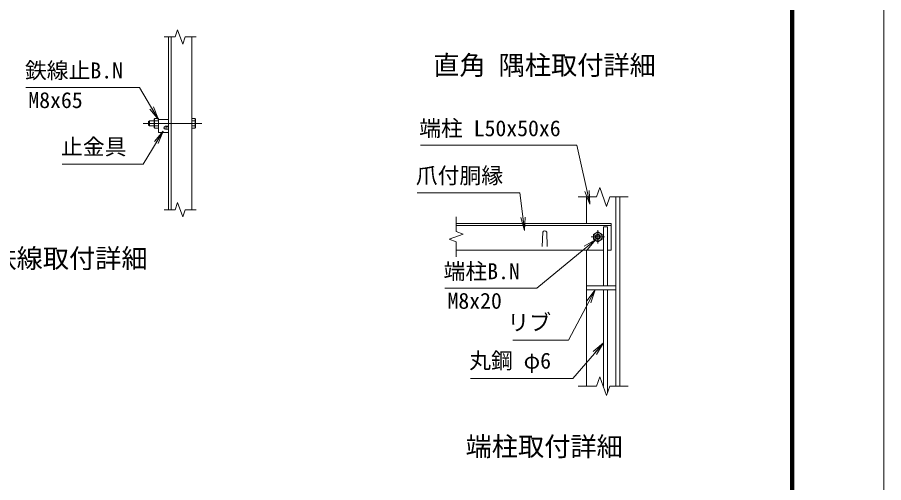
# Model space of a CAD drawing. Units: millimetres, scale not verified. Extents: x -4200 to 4200, y -2970 to 2970.
# Drawn here: x 1593 to 4200, y -1569 to -167 of the extents above; entities that cross this region are included whole.
import ezdxf
from ezdxf.enums import TextEntityAlignment as Align

# ---------------------------------------------------------------- set-up
doc = ezdxf.new("R2010")
doc.units = ezdxf.units.MM
doc.header["$LTSCALE"] = 20
doc.linetypes.add('USER1', pattern=[50.8, 31.75, -6.35, 6.35, -6.35])
for name, color, linetype, lineweight in [('0-0_D-STR1', 1, 'Continuous', 18), ('0-1_D-BMK', 2, 'USER1', 13), ('0-2_D-STR-DIM', 7, 'Continuous', 9), ('0-3_D-STR3', 3, 'Continuous', 13), ('0-7_D-STR-TXT', 7, 'Continuous', 9), ('0-8_0', 7, 'Continuous', 9), ('0-B_D-TTL', 7, 'Continuous', 9)]:
    doc.layers.add(name, color=color, linetype=linetype, lineweight=lineweight)
doc.layers.add('0-9_D-TTL-TXT', color=7, linetype='Continuous')
doc.styles.add('ＭＳ ゴシック', font='')
doc.styles.get('ＭＳ ゴシック').set_extended_font_data('MS Gothic')

# ---------------------------------------------------------------- blocks, each defined once
blk = doc.blocks.new('_Open')
at = {"layer": '0-8_0'}
blk.add_line((-20, 3.33), (0, 0), dxfattribs=at)
blk.add_lwpolyline([(-20, -3.33), (0, 0), (-20, 0)], dxfattribs=at)

msp = doc.modelspace()

# ---------------------------------------------------------------- linework, layer by layer
at = {"layer": '0-0_D-STR1'}
for p, q in [((2048.25, -746.38), (2048.25, -226.38)), ((2056.25, -746.38), (2056.25, -226.38)), ((2118.25, -746.38), (2118.25, -226.38)), ((3306, -788.2), (3306, -708.2)), ((3394, -708.2), (3394, -1278.2)), ((3406, -708.2), (3406, -1278.2)), ((3380, -788.2), (2914, -788.2)), ((3380, -794.2), (2914, -794.2)), ((3380, -868.2), (3380, -788.2)), ((3174, -814.45), (3172.5, -857.45)), ((3186, -814.45), (3187.5, -857.45)), ((3357.27, -868.2), (2914, -868.2)), ((3306, -1278.2), (3306, -868.2)), ((3380, -868.2), (3369.27, -868.2)), ((3306, -976.2), (3394, -976.2)), ((3306, -988.2), (3394, -988.2))]:
    msp.add_line(p, q, dxfattribs=at)
msp.add_arc((3180, -816.95), 6.5, 22.61986, 157.38014, dxfattribs=at)
at = {"layer": '0-1_D-BMK'}
for p, q in [((1972.25, -486.38), (2148.25, -486.38)), ((3360, -828.2), (3320, -828.2)), ((3340, -848.2), (3340, -808.2))]:
    msp.add_line(p, q, dxfattribs=at)
at = {"layer": '0-2_D-STR-DIM'}
for p, q in [((2034.75, -226.38), (2067.85, -226.38)), ((2098.64, -226.38), (2131.75, -226.38)), ((3335.48, -708.2), (3281, -708.2)), ((3431, -708.2), (3376.52, -708.2)), ((2034.75, -746.38), (2067.85, -746.38)), ((2098.64, -746.38), (2131.75, -746.38)), ((2914, -767.94), (2914, -812.54)), ((2935.14, -820.24), (2892.86, -835.63)), ((2914, -812.54), (2935.14, -820.24)), ((2892.86, -835.63), (2914, -843.33)), ((2914, -843.33), (2914, -887.94)), ((3345.74, -1250.01), (3335.48, -1278.2)), ((3366.26, -1306.39), (3345.74, -1250.01)), ((3335.48, -1278.2), (3281, -1278.2)), ((3376.52, -1278.2), (3366.26, -1306.39)), ((3431, -1278.2), (3376.52, -1278.2))]:
    msp.add_line(p, q, dxfattribs=at)
for points in [[(2098.64, -226.38), (2090.94, -247.52), (2075.55, -205.23), (2067.85, -226.38)], [(3376.52, -708.2), (3366.26, -736.39), (3345.74, -680.01), (3335.48, -708.2)], [(2098.64, -746.38), (2090.94, -767.52), (2075.55, -725.23), (2067.85, -746.38)]]:
    msp.add_lwpolyline(points, dxfattribs=at)
at = {"layer": '0-3_D-STR3'}
for p, q in [((1990.65, -478.38), (1988.25, -480.78)), ((1988.25, -480.78), (1988.25, -491.98)), ((2005.25, -478.38), (1990.65, -478.38)), ((2005.25, -494.38), (1990.65, -494.38)), ((2005.25, -498.88), (2005.25, -473.88)), ((2018.25, -478.87), (2006.7, -478.87)), ((2018.25, -493.88), (2006.7, -493.88)), ((2018.25, -501.39), (2018.25, -471.37)), ((2018.25, -474.38), (2018.25, -514.38)), ((2018.25, -474.38), (2048.25, -474.38)), ((2118.25, -471.37), (2118.25, -501.39)), ((2118.25, -471.37), (2127.45, -471.37)), ((2118.25, -478.87), (2127.45, -478.87)), ((2118.25, -493.88), (2127.45, -493.88)), ((2128.85, -473.78), (2127.45, -471.37)), ((2128.85, -473.78), (2128.85, -498.98)), ((2018.25, -514.38), (2048.25, -514.38)), ((2038.75, -495.38), (2048.25, -495.38)), ((2038.75, -504.38), (2048.25, -504.38)), ((2048.25, -504.38), (2048.25, -514.38)), ((2118.25, -501.39), (2127.45, -501.39)), ((2128.85, -498.98), (2127.45, -501.39)), ((3369.27, -798.2), (3369.27, -976.2)), ((3340, -813.19), (3327, -820.69)), ((3327, -820.69), (3327, -835.7)), ((3353, -820.69), (3340, -813.19)), ((3353, -835.7), (3353, -820.69)), ((3327, -835.7), (3340, -843.21)), ((3340, -843.21), (3353, -835.7)), ((3357.27, -988.2), (3357.27, -1278.2)), ((3369.27, -988.2), (3369.27, -1298.13))]:
    msp.add_line(p, q, dxfattribs=at)
for points in [[(1990.65, -478.38), (1990.65, -494.38), (1988.25, -491.98)], [(2018.25, -471.37), (2006.7, -471.37), (2005.25, -473.88)], [(2018.25, -501.39), (2006.7, -501.39), (2005.25, -498.88)], [(3369.27, -798.2), (3357.27, -798.2), (3357.27, -976.2)]]:
    msp.add_lwpolyline(points, dxfattribs=at)
for centre, radius in [((2044.25, -500.38), 4), ((3340, -828.2), 12.5), ((3340, -828.2), 8), ((3340, -828.2), 5.6)]:
    msp.add_circle(centre, radius, dxfattribs=at)
for centre, radius, start, end in [((2030.37, -486.38), 24.84, 162.4121, 197.5879), ((2012.18, -475.12), 6.64, 145.61586, 214.38414), ((2012.18, -497.64), 6.64, 145.61584, 214.38415), ((2121.97, -475.12), 6.64, 325.61585, 34.38415), ((2121.97, -497.64), 6.64, 325.61585, 34.38415), ((2103.78, -486.38), 24.84, 342.4121, 17.5879), ((2038.75, -499.88), 4.5, 90, 270)]:
    msp.add_arc(centre, radius, start, end, dxfattribs=at)
at = {"layer": '0-7_D-STR-TXT'}
for points in [[(1618.4, -378.45), (1961.2, -378.45), (2016.82, -473.35)], [(1728.1, -609.69), (1971.92, -609.69), (2030.8, -511.49)], [(2806.24, -552.25), (3277.22, -552.25), (3315.78, -727.39)], [(2796.47, -695.98), (3105.51, -695.98), (3118.95, -807.03)], [(2879.6, -982.88), (3155.91, -982.88), (3332.8, -837.64)], [(3084.15, -1138.87), (3251.82, -1138.87), (3330.8, -989.96)], [(2957.12, -1254.39), (3265.15, -1254.39), (3355.96, -1149.14)]]:
    msp.add_lwpolyline(points, dxfattribs=at)
at = {"layer": '0-B_D-TTL', "color": 2, "lineweight": 18}
msp.add_lwpolyline([(-4200, 2970), (4200, 2970), (4200, -2970), (-4200, -2970)], close=True, dxfattribs=at)
at = {"layer": '0-B_D-TTL'}
for points in [[(-3930, 2750), (3930, 2750), (3930, -2750), (-3930, -2750)], [(-3927.5, 2747.5), (3927.5, 2747.5), (3927.5, -2747.5), (-3927.5, -2747.5)], [(-3925, 2745), (3925, 2745), (3925, -2745), (-3925, -2745)], [(-3922.5, 2742.5), (3922.5, 2742.5), (3922.5, -2742.5), (-3922.5, -2742.5)], [(-3920, 2740), (3920, 2740), (3920, -2740), (-3920, -2740)]]:
    msp.add_lwpolyline(points, close=True, dxfattribs=at)

# ---------------------------------------------------------------- block references
at = {"layer": '0-7_D-STR-TXT', "xscale": 2, "yscale": 2}
for p, rotation in [((2017.83, -475.07), 300.37182), ((2031.82, -509.78), 59.05204), ((3316.21, -729.35), 282.41679), ((3119.19, -809.02), 276.90146), ((3334.34, -836.37), 39.38905), ((3331.73, -988.2), 62.05959), ((3357.27, -1147.62), 49.21067)]:
    msp.add_blockref('_Open', p, dxfattribs=dict(at, rotation=rotation))

# ---------------------------------------------------------------- texts
at = {"layer": '0-7_D-STR-TXT', "style": 'ＭＳ ゴシック'}
for s, p in [('鉄線止B.N', (1616.11, -365.61)), ('M8x65', (1626.3, -454.85)), ('端柱 L50x50x6', (2802.43, -539.66)), ('止金具', (1724.8, -595.45)), ('爪付胴縁', (2792.41, -682)), ('端柱B.N', (2875.79, -970.29)), ('M8x20', (2887.51, -1059.29)), ('リブ', (3067.9, -1124.5)), ('丸鋼 φ6', (2952.8, -1239.52))]:
    msp.add_text(s, height=48.09, dxfattribs=at).set_placement(p, align=Align.BOTTOM_LEFT)
at = {"layer": '0-9_D-TTL-TXT', "style": 'ＭＳ ゴシック'}
for s, p in [('直角 隅柱取付詳細', (2844.65, -357.53)), ('中間鉄線取付詳細', (1354.71, -939.29)), ('端柱取付詳細', (2942.11, -1505.78))]:
    msp.add_text(s, height=57.77, dxfattribs=at).set_placement(p, align=Align.BOTTOM_LEFT)

doc.saveas('drawing.dxf')
